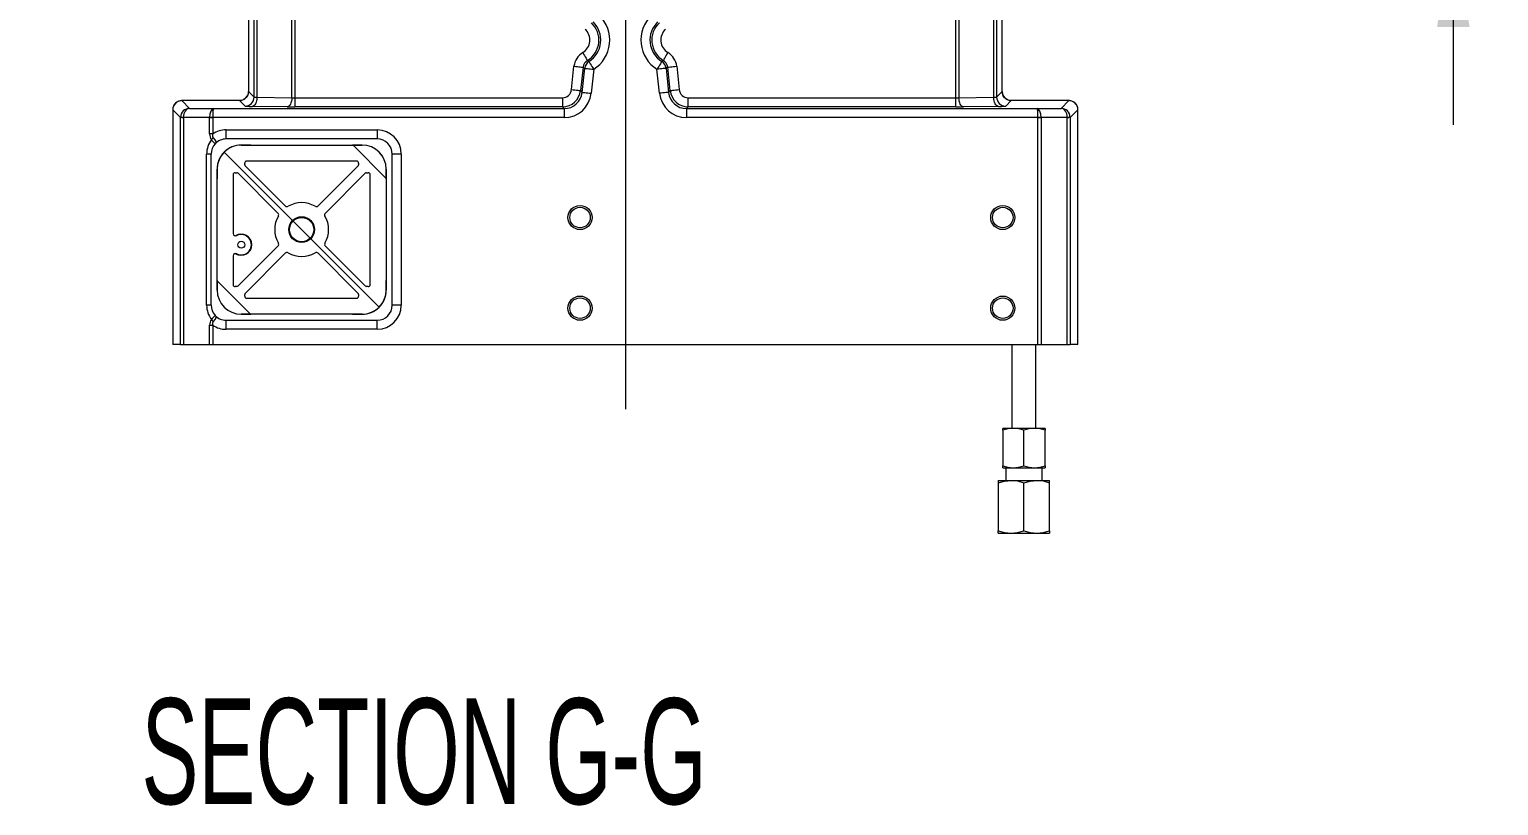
# Model space of a CAD drawing. Header units: millimetres. Extents: x 26 to 585, y 36 to 406.
# Drawn here: x 284.13 to 332.79, y 166.41 to 192.1 of the extents above; entities that cross this region are included whole.
import ezdxf

# ---------------------------------------------------------------- set-up
doc = ezdxf.new("R2010")
doc.units = ezdxf.units.MM
doc.styles.add('SLDTEXTSTYLE0', font='TXT', dxfattribs={"width": 0.605})
doc.dimstyles.new('SLDDIMSTYLE1', dxfattribs={"dimtxt": 3.5, "dimasz": 3.5, "dimexe": 0, "dimexo": 0.0625, "dimgap": 0.875, "dimtad": 1, "dimtoh": 1, "dimlfac": 10, "dimrnd": 1e-09, "dimzin": 12, "dimdsep": 46, "dimtxsty": 'SLDTEXTSTYLE0', "dimsah": 1, "dimcen": 0.09, "dimadec": 0, "dimazin": 0, "dimtfac": 1, "dimtdec": 3, "dimtofl": 0, "dimtmove": 0, "dimatfit": 3, "dimfxl": 1, "dimfrac": 2, "dimtolj": 1, "dimtzin": 12, "dimarcsym": 0})

# ---------------------------------------------------------------- blocks, each defined once
blk = doc.blocks.new('SW_HATCH_1')
at = {"color": 0, "linetype": 'Continuous', "lineweight": 0}
for p, q in [((8.694, 27.227), (8.328, 27.593)), ((13.306, 27.105), (12.811, 27.6)), ((5.096, 26.335), (4.778, 26.653)), ((2.12, 24.82), (1.824, 25.117)), ((22.451, 22.451), (21.19, 23.711)), ((-0.357, 22.808), (-0.648, 23.099)), ((-2.37, 20.33), (-2.667, 20.627)), ((-3.885, 17.355), (-4.202, 17.673)), ((-4.777, 13.757), (-5.142, 14.123)), ((26.34, 14.071), (25.845, 14.566)), ((26.333, 9.588), (25.967, 9.954)), ((-4.655, 9.145), (-5.15, 9.64)), ((25.393, 6.038), (25.075, 6.356)), ((23.857, 3.084), (23.56, 3.381)), ((0, 0), (-1.26, 1.26)), ((21.838, 0.613), (21.547, 0.903)), ((19.367, -1.406), (19.07, -1.109)), ((16.412, -2.942), (16.095, -2.624)), ((8.379, -3.889), (7.884, -3.394)), ((12.862, -3.882), (12.496, -3.516)), ((2.674, -11.655), (1.564, -10.544)), ((-0.427, -13.043), (-2.689, -10.781)), ((0.157, -13.627), (-0.409, -13.062)), ((2.438, -15.908), (0.175, -13.646)), ((-1.816, -16.144), (-2.926, -15.035))]:
    blk.add_line(p, q, dxfattribs=at)
blk = doc.blocks.new('*D103')
at = {"color": 7, "linetype": 'Continuous', "lineweight": 0, "transparency": 16777216}
for p, q in [((331.287, 210.673), (331.287, 217.403)), ((322.637, 210.673), (332.787, 210.673)), ((331.287, 210.673), (331.287, 195.673)), ((320.814, 195.673), (332.787, 195.673)), ((331.287, 195.673), (331.287, 188.942))]:
    blk.add_line(p, q, dxfattribs=at)
for centre, start, end in [((328.604, 203.401), 63.4349, 116.5651), ((328.604, 202.944), 243.4349, 296.5651)]:
    blk.add_arc(centre, 5.999, start, end, dxfattribs=at)
for points in [[(331.287, 210.673), (331.825, 214.173), (330.748, 214.173)], [(331.287, 195.673), (330.748, 192.173), (331.825, 192.173)]]:
    blk.add_solid(points, dxfattribs=at)
at = {"color": 7, "linetype": 'Continuous', "lineweight": 0, "transparency": 16777216, "insert": (326.775, 199.166), "char_height": 3.5, "attachment_point": 1, "rotation": 90, "style": 'SLDTEXTSTYLE0'}
blk.add_mtext('150', dxfattribs=at)
blk = doc.blocks.new('SW_CENTERMARKSYMBOL_22')
at = {"color": 0, "linetype": 'Continuous', "lineweight": 0}
for p, q in [((0, 0.7), (0, 21.108)), ((-0.7, 0), (-19.739, 0)), ((0, 0), (-0.35, 0)), ((0, 0), (0, 0.35)), ((0, 0), (0, -0.35)), ((0, 0), (0.35, 0)), ((0.7, 0), (18.774, 0)), ((0, -0.7), (0, -31.143))]:
    blk.add_line(p, q, dxfattribs=at)

msp = doc.modelspace()

# ---------------------------------------------------------------- linework, layer by layer
at = {"color": 7, "linetype": 'Continuous', "lineweight": 15}
for p, q in [((291.566572, 189.857891), (291.566572, 199.696959)), ((316.161198, 199.696959), (316.161198, 189.857891)), ((291.663654, 199.435356), (291.663654, 189.85056)), ((316.064116, 189.85056), (316.064116, 199.435356)), ((292.816387, 189.838488), (292.816387, 198.3022)), ((292.919275, 198.075704), (292.919275, 189.837246)), ((314.808495, 189.837246), (314.808495, 198.075704)), ((314.911383, 198.3022), (314.911383, 189.838488)), ((291.383268, 192.899026), (291.383268, 190.041195)), ((316.344501, 190.041195), (316.344501, 192.899026)), ((302.08185, 190.105845), (302.162985, 190.8778)), ((302.461297, 190.846446), (302.380161, 190.074491)), ((302.433762, 190.014961), (302.517429, 190.810995)), ((302.81574, 190.779641), (302.732073, 189.983608)), ((304.995696, 189.983608), (304.91203, 190.779641)), ((305.210341, 190.810995), (305.294007, 190.014961)), ((305.347608, 190.074491), (305.266473, 190.846446)), ((305.564784, 190.8778), (305.64592, 190.105845)), ((291.383268, 190.041195), (291.566572, 189.857891)), ((291.663654, 189.85056), (292.816387, 189.838488)), ((292.919275, 189.837246), (301.783539, 189.837246)), ((292.919275, 189.837246), (292.919275, 189.537291)), ((301.783539, 189.837246), (301.783539, 189.537291)), ((302.380161, 190.074491), (302.433762, 190.014961)), ((305.294007, 190.014961), (305.347608, 190.074491)), ((305.944231, 189.537291), (305.944231, 189.837246)), ((305.944231, 189.837246), (314.808495, 189.837246)), ((314.808495, 189.537291), (314.808495, 189.837246)), ((314.911383, 189.838488), (316.064116, 189.85056)), ((316.161198, 189.857891), (316.344501, 190.041195)), ((289.130747, 189.18508), (288.87454, 189.441286)), ((288.87454, 189.441286), (288.87454, 181.672616)), ((289.174494, 189.74124), (289.429729, 189.486007)), ((289.429729, 189.486007), (290.22551, 189.477761)), ((291.131018, 189.746569), (289.474449, 189.746569)), ((290.22551, 189.477761), (301.83714, 189.477761)), ((291.266617, 189.557937), (291.083314, 189.74124)), ((292.662054, 189.538534), (291.509321, 189.550605)), ((301.783539, 189.537291), (292.919275, 189.537291)), ((301.83714, 189.477761), (301.783539, 189.537291)), ((301.83714, 189.477761), (301.83714, 189.177807)), ((305.944231, 189.537291), (305.89063, 189.477761)), ((305.89063, 189.477761), (305.89063, 189.177807)), ((305.89063, 189.477761), (317.502259, 189.477761)), ((314.808495, 189.537291), (305.944231, 189.537291)), ((316.218448, 189.550605), (315.065715, 189.538534)), ((316.644456, 189.74124), (316.461152, 189.557937)), ((318.253321, 189.746569), (316.596751, 189.746569)), ((317.502259, 189.477761), (318.29804, 189.486007)), ((318.29804, 189.486007), (318.553275, 189.74124)), ((318.853229, 189.441286), (318.597022, 189.18508)), ((318.853229, 181.672616), (318.853229, 189.441286)), ((289.228617, 189.18508), (289.130747, 189.18508)), ((289.130747, 181.672616), (289.130747, 189.18508)), ((289.228617, 189.18508), (289.228617, 181.672616)), ((290.095961, 189.177562), (289.228627, 189.186549)), ((290.095961, 188.637358), (290.095961, 189.177562)), ((290.198063, 189.177562), (290.095961, 189.177562)), ((290.198063, 189.177807), (290.198063, 189.177562)), ((301.83714, 189.177807), (290.198063, 189.177807)), ((290.198063, 189.177562), (290.198063, 188.637358)), ((317.529707, 189.177807), (305.89063, 189.177807)), ((317.529707, 189.177562), (317.529707, 189.177807)), ((317.529707, 181.672616), (317.529707, 189.177562)), ((317.631808, 189.177562), (317.529707, 189.177562)), ((318.499142, 189.186549), (317.631808, 189.177562)), ((317.631808, 189.177562), (317.631808, 181.672616)), ((318.499153, 181.672616), (318.499153, 189.18508)), ((318.597022, 189.18508), (318.499153, 189.18508)), ((318.597022, 189.18508), (318.597022, 181.672616)), ((290.198063, 188.637358), (290.095961, 188.637358)), ((290.643166, 188.772616), (295.643166, 188.772616)), ((290.643166, 188.472615), (290.643166, 188.772616)), ((295.643166, 188.472615), (290.643166, 188.472615)), ((295.643166, 188.772616), (295.643166, 188.472615)), ((290.143165, 187.972616), (289.996316, 187.972616)), ((289.996316, 182.972614), (289.996316, 187.972616)), ((290.143165, 182.972614), (290.143165, 187.972616)), ((291.460738, 188.272615), (291.14126, 188.272192)), ((291.143166, 188.272615), (291.460738, 188.272615)), ((291.460738, 188.272615), (294.825593, 188.272615)), ((295.145072, 188.272192), (294.825593, 188.272615)), ((294.825593, 188.272615), (295.143166, 188.272615)), ((296.143165, 182.972614), (296.143165, 187.972616)), ((296.443166, 187.972616), (296.143165, 187.972616)), ((296.443166, 187.972616), (296.443166, 182.972614)), ((290.343589, 187.474522), (290.343166, 187.155043)), ((290.343166, 187.155043), (290.343166, 187.472616)), ((291.279332, 187.577309), (292.599234, 186.257407)), ((294.969753, 187.741746), (291.316578, 187.741746)), ((295.007, 187.577309), (293.687097, 186.257407)), ((295.943166, 187.155043), (295.942743, 187.474522)), ((295.943166, 187.472616), (295.943166, 187.155043)), ((290.343166, 183.790187), (290.343166, 187.155043)), ((290.874034, 187.299202), (290.874034, 185.34071)), ((291.038472, 187.336449), (292.358375, 186.016546)), ((295.24786, 187.336449), (293.927957, 186.016546)), ((295.412297, 183.646028), (295.412297, 187.299202)), ((295.943166, 187.155043), (295.943166, 183.790187)), ((291.038472, 183.608781), (292.358375, 184.928684)), ((291.381297, 185.209332), (291.391661, 185.21909)), ((295.24786, 183.608781), (293.927957, 184.928684)), ((290.874034, 184.604521), (290.874034, 183.646028)), ((291.279332, 183.367921), (292.599234, 184.687824)), ((295.007, 183.367921), (293.687097, 184.687824)), ((290.343166, 183.790187), (290.343589, 183.47071)), ((290.343166, 183.472614), (290.343166, 183.790187)), ((295.942743, 183.47071), (295.943166, 183.790187)), ((295.943166, 183.790187), (295.943166, 183.472614)), ((290.143165, 182.972614), (289.996316, 182.972614)), ((291.316578, 183.203484), (294.969753, 183.203484)), ((296.443166, 182.972614), (296.143165, 182.972614)), ((291.14126, 182.673038), (291.460738, 182.672615)), ((291.460738, 182.672615), (291.143166, 182.672615)), ((294.825593, 182.672615), (291.460738, 182.672615)), ((294.825593, 182.672615), (295.145072, 182.673038)), ((295.143166, 182.672615), (294.825593, 182.672615)), ((290.095961, 182.307874), (290.198063, 182.307874)), ((290.095961, 181.672616), (290.095961, 182.307874)), ((290.198063, 182.307874), (290.198063, 181.672616)), ((290.643166, 182.472615), (295.643166, 182.472615)), ((290.643166, 182.172616), (290.643166, 182.472615)), ((295.643166, 182.172616), (290.643166, 182.172616)), ((295.643166, 182.172616), (295.643166, 182.472615)), ((289.130747, 181.672616), (288.87454, 181.672616)), ((289.130747, 181.672616), (289.228617, 181.672616)), ((289.228617, 181.672616), (290.095961, 181.672616)), ((290.095961, 181.672616), (290.198063, 181.672616)), ((290.198063, 181.672616), (317.529707, 181.672616)), ((316.663885, 181.672616), (316.663885, 178.892676)), ((317.463885, 178.892676), (317.463885, 181.672616)), ((317.529707, 181.672616), (317.631808, 181.672616)), ((317.631808, 181.672616), (318.499153, 181.672616)), ((318.499153, 181.672616), (318.597022, 181.672616)), ((318.853229, 181.672616), (318.597022, 181.672616)), ((316.363885, 178.830154), (316.363885, 178.892676)), ((316.713885, 178.892676), (316.363885, 178.892676)), ((316.363885, 178.830154), (316.363885, 177.655198)), ((317.413885, 178.892676), (316.713885, 178.892676)), ((317.063885, 177.655198), (317.063885, 178.830154)), ((317.763885, 178.892676), (317.413885, 178.892676)), ((317.763885, 178.892676), (317.763885, 178.830154)), ((317.763885, 177.655198), (317.763885, 178.830154)), ((316.363885, 177.592675), (316.363885, 177.655198)), ((317.763885, 177.655198), (317.763885, 177.592675)), ((316.213884, 177.172615), (316.213884, 177.096696)), ((316.213884, 177.172615), (316.638884, 177.172615)), ((316.363885, 177.592675), (316.713885, 177.592675)), ((316.463885, 177.592675), (316.463885, 177.172615)), ((316.638884, 177.172615), (317.488885, 177.172615)), ((316.713885, 177.592675), (317.413885, 177.592675)), ((317.413885, 177.592675), (317.763885, 177.592675)), ((317.488885, 177.172615), (317.913884, 177.172615)), ((317.663884, 177.172615), (317.663884, 177.592675)), ((317.913884, 177.096696), (317.913884, 177.172615)), ((316.213884, 177.096696), (316.213884, 175.498535)), ((317.063885, 175.498535), (317.063885, 177.096696)), ((317.913884, 175.498535), (317.913884, 177.096696)), ((316.213884, 175.422616), (316.213884, 175.498535)), ((316.213884, 175.422616), (316.638884, 175.422616)), ((316.638884, 175.422616), (317.488885, 175.422616)), ((317.488885, 175.422616), (317.913884, 175.422616)), ((317.913884, 175.498535), (317.913884, 175.422616))]:
    msp.add_line(p, q, dxfattribs=at)
at = {"color": 7, "linetype": 'Continuous', "lineweight": 15, "flags": 128}
for points in [[(302.453496, 191.331024), (302.483032, 191.281243), (302.511459, 191.233331), (302.537707, 191.189091), (302.56079, 191.150185), (302.579841, 191.118078), (302.594144, 191.093971), (302.60316, 191.078775), (302.606552, 191.073058)], [(305.121218, 191.073058), (305.124609, 191.078775), (305.133626, 191.093971), (305.147928, 191.118078), (305.166979, 191.150185), (305.190062, 191.189091), (305.216311, 191.233331), (305.244737, 191.281243), (305.274274, 191.331024)], [(302.162985, 190.8778), (302.220554, 190.87175), (302.275958, 190.865926), (302.327116, 190.860549), (302.372106, 190.85582), (302.409237, 190.851918), (302.437113, 190.848988), (302.454686, 190.84714), (302.461297, 190.846446)], [(302.517429, 190.810995), (302.524039, 190.8103), (302.541612, 190.808454), (302.569488, 190.805523), (302.606619, 190.80162), (302.651609, 190.796892), (302.702767, 190.791516), (302.758172, 190.785693), (302.81574, 190.779641)], [(302.655911, 191.033468), (302.659453, 191.027842), (302.668868, 191.012889), (302.683803, 190.989171), (302.703697, 190.957577), (302.727802, 190.919296), (302.755211, 190.875767), (302.784896, 190.828624), (302.81574, 190.779641)], [(305.071858, 191.033468), (305.068317, 191.027842), (305.058901, 191.012889), (305.043966, 190.989171), (305.024072, 190.957577), (304.999968, 190.919296), (304.972558, 190.875767), (304.942873, 190.828624), (304.91203, 190.779641)], [(305.210341, 190.810995), (305.20373, 190.8103), (305.186157, 190.808454), (305.158281, 190.805523), (305.121151, 190.80162), (305.076161, 190.796892), (305.025002, 190.791516), (304.969598, 190.785693), (304.91203, 190.779641)], [(305.266473, 190.846446), (305.235918, 190.827021), (305.210584, 190.811147), (305.210341, 190.810995)], [(305.266473, 190.846446), (305.273083, 190.84714), (305.290656, 190.848988), (305.318532, 190.851918), (305.355663, 190.85582), (305.400653, 190.860549), (305.451811, 190.865926), (305.507216, 190.87175), (305.564784, 190.8778)], [(291.380856, 190.037125), (291.382308, 190.018661), (291.361071, 189.928499), (291.322769, 189.861031), (291.276482, 189.812213), (291.228697, 189.779374), (291.185732, 189.759922), (291.155617, 189.750907), (291.140387, 189.747706), (291.131076, 189.746226), (291.126426, 189.745659), (291.126929, 189.745696)], [(291.663654, 189.85056), (291.660298, 189.792585), (291.65125, 189.736797), (291.636851, 189.685297), (291.617643, 189.640029), (291.594352, 189.602698), (291.567855, 189.574712), (291.539151, 189.557128), (291.509321, 189.550605)], [(292.816387, 189.838488), (292.813031, 189.780514), (292.803983, 189.724725), (292.789584, 189.673227), (292.770376, 189.627959), (292.747085, 189.590627), (292.720588, 189.562641), (292.691884, 189.545056), (292.662054, 189.538534)], [(302.08185, 190.105845), (302.139418, 190.099795), (302.194822, 190.093972), (302.245981, 190.088594), (302.290971, 190.083866), (302.328101, 190.079963), (302.355977, 190.077034), (302.373551, 190.075186), (302.380161, 190.074491)], [(302.433762, 190.014961), (302.440372, 190.014267), (302.457946, 190.012419), (302.485822, 190.00949), (302.522952, 190.005587), (302.567942, 190.000859), (302.619101, 189.995481), (302.674505, 189.989659), (302.732073, 189.983608)], [(305.294007, 190.014961), (305.287397, 190.014267), (305.269824, 190.012419), (305.241948, 190.00949), (305.204817, 190.005587), (305.159827, 190.000859), (305.108669, 189.995481), (305.053264, 189.989659), (304.995696, 189.983608)], [(305.347608, 190.074491), (305.354219, 190.075186), (305.371792, 190.077034), (305.399668, 190.079963), (305.436799, 190.083866), (305.481789, 190.088594), (305.532947, 190.093972), (305.588352, 190.099795), (305.64592, 190.105845)], [(315.065715, 189.538534), (315.035886, 189.545056), (315.007182, 189.562641), (314.980684, 189.590627), (314.957393, 189.627959), (314.938186, 189.673227), (314.923787, 189.724725), (314.914739, 189.780514), (314.911383, 189.838488)], [(316.218448, 189.550605), (316.188619, 189.557128), (316.159915, 189.574712), (316.133417, 189.602698), (316.110126, 189.640029), (316.090918, 189.685297), (316.076519, 189.736797), (316.067472, 189.792585), (316.064116, 189.85056)], [(316.352192, 189.978735), (316.349927, 189.985172), (316.348006, 190.041661)], [(316.600369, 189.745739), (316.601105, 189.745682), (316.591761, 189.746961), (316.573499, 189.750586), (316.545215, 189.7588), (316.486941, 189.786453), (316.425455, 189.836711), (316.379543, 189.901012), (316.352192, 189.978735)], [(289.474449, 189.746614), (289.42332, 189.746539), (289.329626, 189.745977), (289.249635, 189.7449), (289.189188, 189.7433), (289.163323, 189.741975), (289.141177, 189.739916), (289.118712, 189.736393), (289.068569, 189.722194), (288.985805, 189.674701), (288.936962, 189.622045)], [(318.787123, 189.627755), (318.748152, 189.669555), (318.699682, 189.703333), (318.653971, 189.724117), (318.61558, 189.735059), (318.590696, 189.73939), (318.576831, 189.740972), (318.562417, 189.742111), (318.530142, 189.743605), (318.468739, 189.745068), (318.382645, 189.746113), (318.286334, 189.746582), (318.253321, 189.746614)], [(290.095966, 189.178295), (290.107703, 189.178239), (290.119846, 189.178181), (290.132338, 189.178121), (290.145126, 189.17806), (290.158151, 189.177997), (290.171355, 189.177935), (290.184678, 189.177871), (290.198063, 189.177807)], [(317.529707, 189.177807), (317.543091, 189.177871), (317.556414, 189.177935), (317.569618, 189.177997), (317.582643, 189.17806), (317.595431, 189.178121), (317.607923, 189.178181), (317.620066, 189.178239), (317.631804, 189.178295)], [(290.21149, 188.509577), (290.266526, 188.44721), (290.297443, 188.390417), (290.296093, 188.34147), (290.280205, 188.316524), (290.279201, 188.315441)], [(290.279201, 182.629789), (290.280205, 182.628708), (290.296093, 182.60376), (290.297443, 182.554813), (290.266526, 182.498021), (290.21149, 182.435654)], [(316.713885, 178.892676), (316.538885, 178.876172), (316.363885, 178.830154)], [(317.063885, 178.830154), (316.892409, 178.875516), (316.713885, 178.892676)], [(317.413885, 178.892676), (317.238885, 178.876172), (317.063885, 178.830154)], [(317.763885, 178.830154), (317.592409, 178.875516), (317.413885, 178.892676)], [(316.363885, 177.655198), (316.53536, 177.609836), (316.713885, 177.592675)], [(316.713885, 177.592675), (316.888885, 177.609177), (317.063885, 177.655198)], [(317.063885, 177.655198), (317.23536, 177.609836), (317.413885, 177.592675)], [(317.413885, 177.592675), (317.588885, 177.609177), (317.763885, 177.655198)], [(316.213884, 177.096696), (316.422104, 177.151777), (316.638884, 177.172615)], [(316.638884, 177.172615), (316.851385, 177.152575), (317.063885, 177.096696)], [(317.063885, 177.096696), (317.272104, 177.151777), (317.488885, 177.172615)], [(317.488885, 177.172615), (317.701385, 177.152575), (317.913884, 177.096696)], [(316.213884, 175.498535), (316.422104, 175.443454), (316.638884, 175.422616)], [(316.638884, 175.422616), (316.851385, 175.442655), (317.063885, 175.498535)], [(317.063885, 175.498535), (317.272104, 175.443454), (317.488885, 175.422616)], [(317.488885, 175.422616), (317.701385, 175.442655), (317.913884, 175.498535)]]:
    msp.add_lwpolyline(points, dxfattribs=at)
at = {"color": 7, "linetype": 'Continuous', "lineweight": 15}
for centre, radius in [((293.143166, 185.472615), 0.426038), ((293.143166, 185.472615), 0.42), ((293.143166, 185.472615), 0.417392), ((293.143166, 185.472615), 0.416936), ((302.363885, 185.872615), 0.4), ((302.363885, 185.872615), 0.34), ((316.363885, 185.872615), 0.4), ((316.363885, 185.872615), 0.34), ((293.143166, 185.472615), 0.4), ((291.143166, 184.972615), 0.113389), ((302.363885, 182.872615), 0.4), ((302.363885, 182.872615), 0.34), ((316.363885, 182.872615), 0.4), ((316.363885, 182.872615), 0.34)]:
    msp.add_circle(centre, radius, dxfattribs=at)
for centre, radius, start, end in [((302.207926, 191.744916), 0.781214, 300.6814712, 47.3185288), ((302.207926, 191.744916), 0.840744, 302.1978008, 45.8021992), ((302.207926, 191.744916), 1.140698, 302.1978008, 45.8021992), ((305.519844, 191.744916), 1.140698, 134.1978008, 237.8021992), ((305.519844, 191.744916), 0.840744, 134.1978008, 237.8021992), ((305.519844, 191.744916), 0.781214, 132.6814712, 239.3185288), ((302.207926, 191.744916), 0.48126, 300.6814712, 47.3185288), ((305.519844, 191.744916), 0.48126, 132.6814712, 239.3185288), ((302.759597, 190.815099), 0.599897, 120.6809224, 174.0005935), ((304.968172, 190.815099), 0.599898, 5.9994415, 59.3190426), ((302.759511, 190.815154), 0.299852, 120.671634, 174.0098819), ((305.158095, 195.054254), 4.997836, 237.3440469, 238.1051509), ((302.815832, 190.779585), 0.300052, 122.2068977, 173.9911691), ((304.326508, 193.166816), 2.709625, 230.5979624, 231.935967), ((303.3024, 193.290069), 2.867618, 308.1008936, 309.365177), ((304.911937, 190.779585), 0.300052, 6.0088309, 57.7931023), ((304.968257, 190.815154), 0.299852, 5.9901828, 59.3283013), ((291.083207, 190.041302), 0.300061, 270.0203889, 359.9796111), ((291.266512, 189.857997), 0.30006, 270.0201302, 359.9798698), ((301.783456, 190.137291), 0.6, 270.0078579, 353.9921421), ((305.944313, 190.137291), 0.6, 186.0078579, 269.9921421), ((316.461257, 189.857997), 0.30006, 180.0201302, 269.9798698), ((316.644562, 190.041302), 0.300061, 180.0203889, 269.9796111), ((289.10819, 189.462411), 0.234097, 137.0068734, 185.2239309), ((289.174602, 189.441178), 0.300062, 90.0205564, 179.9794436), ((318.553167, 189.441178), 0.300062, 0.0205564, 89.9794436), ((318.611272, 189.463379), 0.240714, 354.7934953, 43.0682178), ((289.24637, 191.40675), 2.220271, 267.0157772, 269.5421367), ((318.4814, 191.40675), 2.220271, 270.4578633, 272.9842228), ((290.796316, 187.972615), 0.8, 143.1953999, 180), ((290.36002, 188.620129), 0.26462, 176.2670067, 219.4787387), ((290.55092, 188.125993), 0.512201, 131.5052813, 140.486459), ((290.580702, 188.712235), 0.498346, 211.4951299, 232.7708837), ((290.314141, 188.58496), 0.127357, 155.7054897, 216.2920011), ((290.643166, 187.972615), 0.8, 90, 123.8057925), ((290.643166, 187.972615), 0.5, 90, 136.7131853), ((295.643166, 187.972615), 0.8, 0, 90), ((295.643166, 187.972615), 0.5, 0, 90), ((290.643166, 187.972615), 0.5, 136.7131853, 180), ((291.143162, 187.472618), 0.799997, 89.9997586, 180.0001346), ((291.144455, 187.471326), 0.800872, 90.2285577, 179.7713352), ((291.143191, 188.267996), 0.004619, 90.3183484, 114.7202933), ((295.143138, 188.267983), 0.004632, 65.3141376, 89.6566969), ((295.143166, 187.472615), 0.8, 0.0000853, 90.0000214), ((295.141879, 187.471328), 0.80087, 0.2285274, 89.7715261), ((290.347858, 187.472574), 0.004692, 155.4733365, 179.4880217), ((290.932358, 187.299017), 0.058324, 80.4237482, 179.8180176), ((290.983166, 187.632615), 0.27913, 261.5317933, 272.2917037), ((290.996712, 187.294726), 0.059031, 44.9747859, 92.3154755), ((291.316768, 187.683419), 0.058327, 90.1867825, 189.5716826), ((290.983166, 187.632615), 0.27913, 357.7082963, 8.4682067), ((291.321052, 187.619067), 0.059027, 177.6828982, 225.0268404), ((294.969582, 187.683435), 0.058311, 350.4104587, 89.832544), ((294.965284, 187.619065), 0.059023, 314.9724383, 2.3195007), ((295.303166, 187.632615), 0.27913, 171.5317933, 182.2917037), ((295.289616, 187.294736), 0.059022, 87.6806541, 135.0290845), ((295.303166, 187.632615), 0.27913, 267.7082963, 278.4682067), ((295.353954, 187.298994), 0.058343, 0.2041375, 99.5540968), ((295.938474, 187.472574), 0.004692, 0.5119783, 24.5266635), ((293.143166, 185.472615), 0.891931, 149.7803894, 210.2196106), ((292.304276, 185.959988), 0.078266, 330.5757354, 46.2733174), ((292.655773, 186.311376), 0.078162, 223.6675064, 299.4834408), ((293.143166, 185.472615), 0.891931, 59.7803894, 120.2196106), ((293.630539, 186.311503), 0.078264, 240.5744546, 316.2745983), ((293.981929, 185.960006), 0.078165, 133.6690977, 209.4818495), ((293.143166, 185.472615), 0.891931, 329.7803894, 30.2196106), ((290.954115, 185.34302), 0.080114, 181.6520355, 298.2896874), ((291.143166, 184.972615), 0.35, 237.8654538, 0), ((291.143166, 184.972615), 0.35, 0, 122.0799806), ((291.143166, 184.972615), 0.335769, 243.2589481, 116.7410519), ((292.3044, 184.985225), 0.078167, 313.6699843, 29.4812233), ((293.98206, 184.985244), 0.07827, 150.5771308, 226.2716616), ((290.953639, 184.603034), 0.079619, 61.1285481, 178.929729), ((292.655791, 184.633731), 0.07826, 60.5719026, 136.2753916), ((293.143166, 185.472615), 0.891931, 239.7803894, 300.2196106), ((293.630558, 184.633851), 0.078165, 43.6700383, 119.4826676), ((291.143166, 183.472616), 0.8, 180.0001254, 269.9999813), ((290.347858, 183.472657), 0.004692, 180.5313621, 204.5262534), ((291.144456, 183.473906), 0.800874, 180.2286916, 269.7713084), ((290.932364, 183.646221), 0.05833, 180.1899766, 279.5697254), ((290.983166, 183.312615), 0.27913, 87.7082963, 98.4682067), ((290.996714, 183.650504), 0.05903, 267.68269, 315.0236933), ((295.143167, 183.472614), 0.799999, 269.9999062, 359.9999871), ((295.141876, 183.473905), 0.800873, 270.228634, 359.7714196), ((295.289615, 183.650498), 0.059024, 224.9738853, 272.3197314), ((295.303166, 183.312615), 0.27913, 81.5317933, 92.2917037), ((295.353985, 183.6462), 0.058312, 260.4096126, 359.8306854), ((295.938473, 183.472657), 0.004692, 335.4737466, 359.4686379), ((290.796316, 182.972615), 0.8, 180, 216.8046001), ((290.643166, 182.972615), 0.5, 180, 223.2868147), ((291.316766, 183.261809), 0.058325, 170.42489, 269.815408), ((290.983166, 183.312615), 0.27913, 351.5317933, 2.2917037), ((291.321047, 183.326165), 0.059023, 134.9713845, 182.317565), ((294.969551, 183.261822), 0.058338, 270.1980424, 9.5601918), ((294.965291, 183.326168), 0.059016, 357.6789399, 45.0304329), ((295.303166, 183.312615), 0.27913, 177.7082963, 188.4682067), ((295.643166, 182.972615), 0.5, 270, 0), ((295.643166, 182.972615), 0.8, 270, 0), ((290.378802, 182.319046), 0.283061, 141.9922929, 182.2619617), ((290.507718, 182.299015), 0.402034, 124.638884, 151.0944797), ((290.55092, 182.819239), 0.512201, 219.513541, 228.4947187), ((290.643166, 182.972615), 0.5, 223.2868147, 270), ((291.143209, 182.677312), 0.004697, 245.4849617, 269.4763966), ((295.143121, 182.677325), 0.00471, 270.5484496, 294.4807158), ((290.324514, 182.359181), 0.136465, 145.9176454, 202.0848637), ((290.643166, 182.972615), 0.8, 236.1942075, 270)]:
    msp.add_arc(centre, radius, start, end, dxfattribs=at)
for centre, major_axis, ratio, start_param, end_param in [((291.766542, 189.858043), (0.2, 0), 0.043637662, 3.159045946, 4.172035044), ((292.919274, 189.845972), (0.2, 0), 0.043637662, 4.172035044, 4.71238898), ((301.783456, 190.137291), (0.200795, -0.223005), 0.999724269, 5.550284149, 7.016086466), ((301.836893, 190.077943), (-0.4017, 0.446133), 0.999448727, 2.408691495, 3.874493812), ((301.836893, 190.077943), (0.602384, -0.669015), 0.999724269, 5.550284149, 7.016086466), ((305.890876, 190.077943), (-0.602384, -0.669015), 0.999724269, 5.550284149, 7.016086466), ((305.890876, 190.077943), (0.4017, 0.446133), 0.999448727, 2.408691495, 3.874493812), ((305.944313, 190.137291), (-0.200795, -0.223005), 0.999724269, 5.550284149, 7.016086466), ((314.808495, 189.845972), (0.2, 0), 0.043637662, 4.71238898, 5.252742917), ((315.961228, 189.858043), (0.2, 0), 0.043637662, 5.252742917, 6.265732015), ((289.429728, 189.186053), (0.120818, 0.274803), 0.995195106, 0.415993231, 1.971782077), ((289.474449, 189.741332), (0.3, 0), 0.017455065, 1.570796327, 3.159045946), ((289.429728, 189.186053), (0.004876, 0.299963), 0.670296436, 0.024246714, 1.580035559), ((290.22551, 189.177806), (0.00252, 0.29999), 0.431811522, 0.019449858, 1.572792892), ((290.22551, 189.177806), (0.000483, 0.3), 0.091491647, 0.017600638, 1.570943672), ((291.983177, 189.741515), (0.9, 0), 0.017455065, 2.814069964, 3.159045946), ((291.766542, 189.558089), (0.5, 0), 0.017455065, 3.159045946, 4.172035044), ((292.919274, 189.546018), (0.5, 0), 0.017455065, 4.172035044, 4.71238898), ((314.808495, 189.546018), (0.5, 0), 0.017455065, 4.71238898, 5.252742917), ((315.961228, 189.558089), (0.5, 0), 0.017455065, 5.252742917, 6.265732015), ((315.744593, 189.741515), (0.9, 0), 0.017455065, 6.265732014, 6.610707996), ((317.502259, 189.177806), (-0.00252, 0.29999), 0.431811522, 4.710392415, 6.263735449), ((317.502259, 189.177806), (-0.000483, 0.3), 0.091491647, 4.712241635, 6.265584669), ((318.25332, 189.741332), (0.3, 0), 0.017455065, 6.265732015, 7.853981634), ((318.298041, 189.186053), (-0.004876, 0.299963), 0.670296436, 4.703149748, 6.258938593), ((318.298041, 189.186053), (-0.120818, 0.274803), 0.995195106, 4.311403231, 5.867192076), ((289.431779, 189.184002), (0.279043, -0.113488), 0.995154213, 3.511268597, 3.525971492), ((289.329679, 189.184002), (0.093195, -0.039682), 0.985163549, 3.524074885, 3.53877778), ((290.393948, 189.176061), (0.003109, 0.299984), 0.993299289, 1.57364055, 1.576086361), ((317.333822, 189.176061), (-0.003109, 0.299984), 0.993299289, 4.707098946, 4.709544758), ((318.39809, 189.184002), (0.093195, 0.039682), 0.985163549, 5.886000181, 5.900703076), ((318.29599, 189.184002), (0.279043, 0.113488), 0.995154213, 5.898806469, 5.913509364)]:
    msp.add_ellipse(centre, major_axis=major_axis, ratio=ratio, start_param=start_param, end_param=end_param, dxfattribs=at)

# ---------------------------------------------------------------- block references
at = {"color": 7, "linetype": 'Continuous', "lineweight": 0}
for name, p in [('SW_CENTERMARKSYMBOL_22', (303.863885, 210.672615)), ('SW_HATCH_1', (293.268792, 198.817067))]:
    msp.add_blockref(name, p, dxfattribs=at)

# ---------------------------------------------------------------- texts
at = {"color": 7, "linetype": 'Continuous', "lineweight": 0, "insert": (287.83663, 169.958756), "char_height": 3.5, "attachment_point": 1, "style": 'SLDTEXTSTYLE0'}
msp.add_mtext('SECTION G-G ', dxfattribs=at)

# ---------------------------------------------------------------- dimensions: what is measured, and where the dimension line sits
at = {"color": 7, "linetype": 'Continuous', "lineweight": 0}
dim = msp.add_linear_dim(base=(331.286872, 195.672615), p1=(322.637414, 210.672615), p2=(320.813885, 195.672615), angle=90, text='(<>)', dimstyle='SLDDIMSTYLE1', dxfattribs=at)
dim.commit()
dim.dimension.update_dxf_attribs({"geometry": '*D103', "text_midpoint": (331.286872, 203.172615), "dimtype": 160})

doc.saveas('drawing.dxf')
